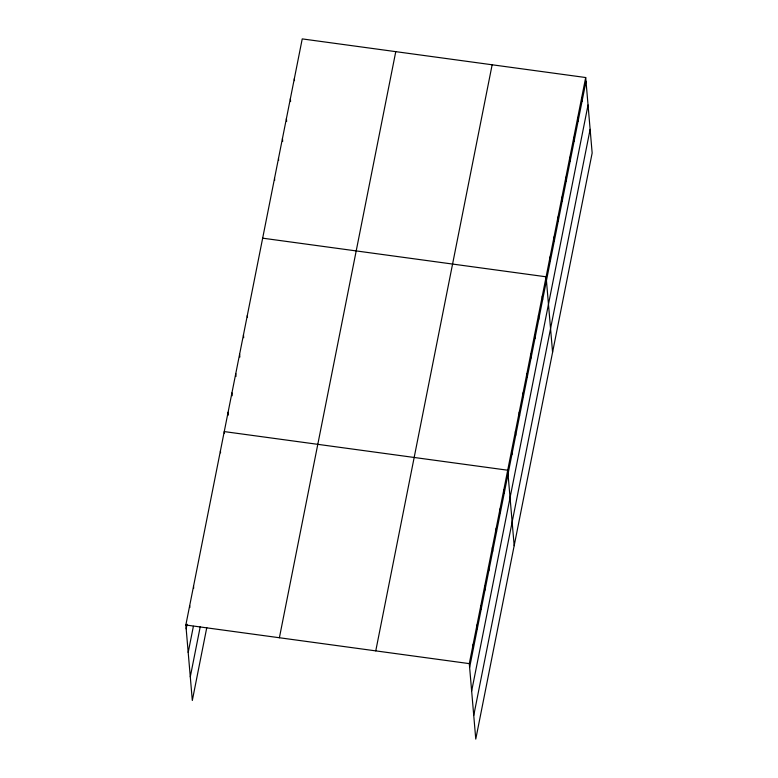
<?xml version="1.0" encoding="UTF-8"?>
<svg xmlns="http://www.w3.org/2000/svg" width="778" height="778" viewBox="0 0 778 778"><rect width="100%" height="100%" fill="white"/><g stroke="black" fill="none" stroke-linecap="round" stroke-linejoin="round"><path stroke-width="1.17" d="M206.773 627.651L192.312 700.472L185.845 624.997L302.234 38.9L585.688 77.528L592.155 153.003L475.766 739.1L469.299 663.624L585.688 77.528M186.175 628.789L187.08 624.238M188.198 652.45L193.391 626.28M190.289 676.811L200.228 626.757M279.39 637.746L395.769 51.649M375.764 650.875L492.143 64.778M469.63 667.427L586.009 81.33M471.653 691.078L588.042 104.981M473.744 715.449L590.123 129.352M262.663 238.175L546.117 276.803L552.584 352.278M185.845 624.997L469.299 663.624M581.73 97.454L582.051 101.257M577.772 117.381L578.093 121.183M573.814 137.317L574.135 141.11M569.856 157.244L570.177 161.036M565.898 177.17L566.228 180.963M561.94 197.097L562.27 200.889M557.982 217.023L558.312 220.816M554.024 236.95L554.354 240.742M550.075 256.876L550.396 260.669M542.276 296.146L542.597 299.938M538.434 315.489L538.755 319.281M534.593 334.832L534.914 338.625M530.752 354.165L531.073 357.968M526.91 373.508L527.231 377.311M523.069 392.851L523.4 396.644M519.227 412.194L519.558 415.987M515.386 431.537L515.717 435.33M511.545 450.87L511.875 454.673M514.18 545.689L507.703 470.213L224.249 431.586L224.414 433.482M503.862 489.556L504.193 493.349M500.03 508.9L500.351 512.692M496.189 528.243L496.51 532.035M492.348 547.576L492.669 551.378M488.506 566.919L488.827 570.721M484.665 586.262L484.986 590.055M480.823 605.605L481.144 609.398M476.982 624.948L477.303 628.741M473.141 644.281L473.471 648.084M294.317 78.753L294.473 80.649M290.359 98.68L290.602 101.529M286.401 118.606L286.644 121.456M282.443 138.533L282.686 141.382M278.485 158.459L278.65 160.365M274.527 178.395L274.692 180.292M247.297 315.537L247.462 317.434M243.456 334.88L243.699 337.73M239.614 354.223L239.857 357.063M235.773 373.557L236.016 376.406M231.932 392.9L232.175 395.749M228.09 412.243L228.333 415.092M220.407 450.929L220.573 452.825M193.528 586.311L193.693 588.207M189.686 605.654L189.851 607.55"/></g></svg>
